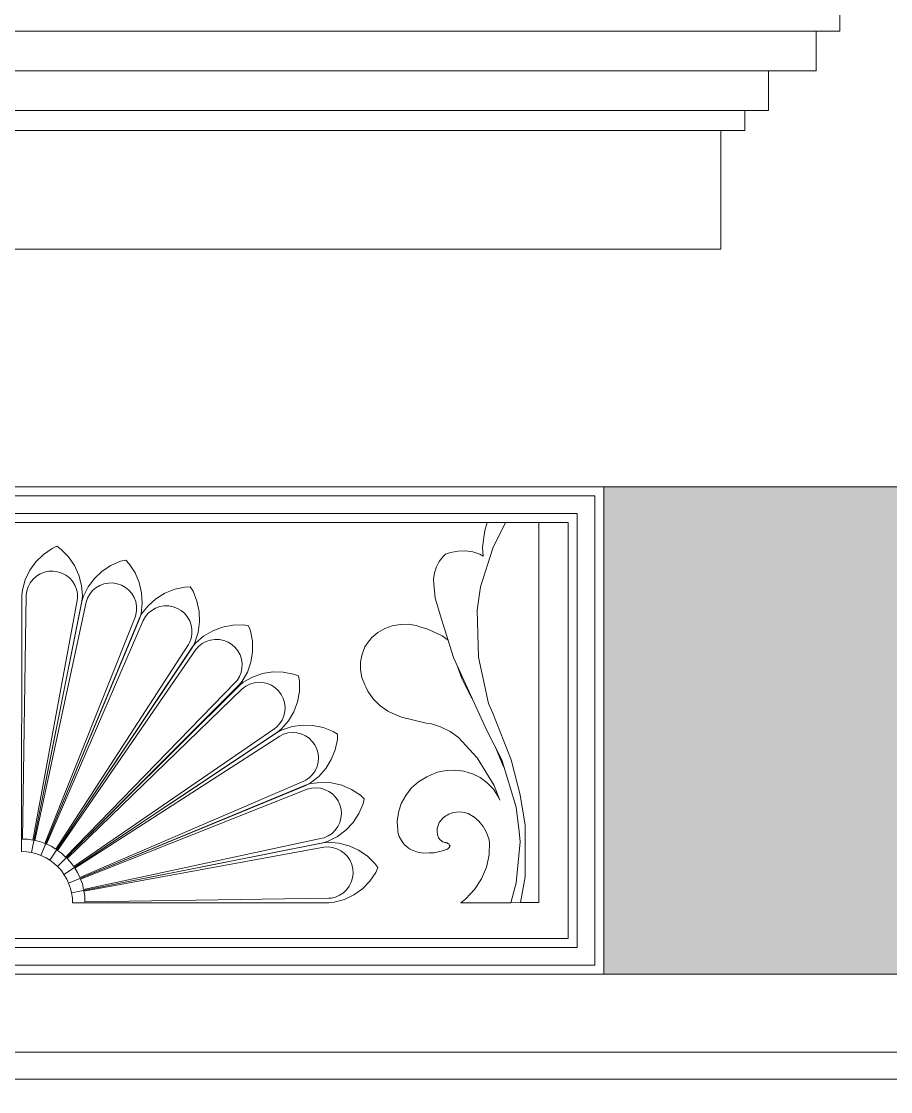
# Model space of a CAD drawing. Header units: millimetres. Extents: x 1177761 to 1329492, y 746793 to 827002.
# Drawn here: x 1240381 to 1241112, y 815469 to 816369 of the extents above; entities that cross this region are included whole.
import ezdxf

# ---------------------------------------------------------------- set-up
doc = ezdxf.new("R2010")
doc.units = ezdxf.units.MM
doc.layers.add('wall', color=5, linetype='Continuous', lineweight=30)

msp = doc.modelspace()

# ---------------------------------------------------------------- hatches: boundary and pattern name
at = {"layer": 'wall', "lineweight": 20, "ltscale": 2}
h = msp.add_hatch(dxfattribs=at)
h.set_pattern_fill('AR18', color=251, scale=20, style=0)
h.set_pattern_definition([(0, (-220131.96, 1390884.34), (100, 64), [192.5, -7.5]), (0, (-220231.96, 1390891.84), (100, 64), [192.5, -7.5]), (90, (-220131.96, 1390884.34), (-100, 64), [-71.5, 56.5]), (90, (-220139.46, 1390884.34), (-100, 64), [-71.5, 56.5])])
h.paths.add_polyline_path([(1236039.82, 817677.83), (1236002.32, 817677.83), (1236002.32, 817927.83), (1236039.82, 817927.83), (1236039.82, 817977.83), (1236002.32, 817977.83), (1236002.32, 818227.83), (1236039.82, 818227.83), (1236039.82, 818277.83), (1236002.32, 818277.83), (1236002.32, 818427.83), (1236077.32, 818427.83), (1236077.32, 818477.83), (1234662.5, 818477.83), (1234662.5, 816377.83), (1236002.32, 816377.83), (1236002.32, 816427.83), (1236039.82, 816427.83), (1236039.82, 816477.83), (1236002.32, 816477.83), (1236002.32, 816727.83), (1236039.82, 816727.83), (1236039.82, 816777.83), (1236002.32, 816777.83), (1236002.32, 817027.83), (1236039.82, 817027.83), (1236039.82, 817077.83), (1236002.32, 817077.83), (1236002.32, 817327.83), (1236039.82, 817327.83), (1236039.82, 817377.83), (1236002.32, 817377.83), (1236002.32, 817627.83), (1236039.82, 817627.83)])
h.paths.add_polyline_path([(1234662.5, 818477.83), (1234282.2, 818477.83), (1234282.2, 818427.83), (1234432.2, 818427.83), (1234432.2, 818277.83), (1234394.7, 818277.83), (1234394.7, 818227.83), (1234532.2, 818227.83), (1234532.2, 817977.83), (1234394.7, 817977.83), (1234394.7, 817927.83), (1234432.2, 817927.83), (1234432.2, 817677.83), (1234394.7, 817677.83), (1234394.7, 817627.83), (1234532.2, 817627.83), (1234532.2, 817377.83), (1234394.7, 817377.83), (1234394.7, 817327.83), (1234432.2, 817327.83), (1234432.2, 817077.83), (1234394.7, 817077.83), (1234394.7, 817027.83), (1234532.2, 817027.83), (1234532.2, 816777.83), (1234394.7, 816777.83), (1234394.7, 816727.83), (1234432.2, 816727.83), (1234432.2, 816477.83), (1234394.7, 816477.83), (1234394.7, 816427.83), (1234532.2, 816427.83), (1234532.2, 816377.83), (1234662.5, 816377.83)])
h.paths.add_polyline_path([(1236283.86, 815977.83), (1234662.5, 815977.83), (1234662.5, 815773.41, -0.10577), (1234618.52, 815567.83), (1236209.98, 815567.83, -0.248835)])
h.paths.add_polyline_path([(1234662.5, 815977.83), (1234432.2, 815977.83), (1234432.2, 815877.83), (1234394.7, 815877.83), (1234394.7, 815827.83), (1234532.2, 815827.83), (1234532.2, 815577.83), (1234282.36, 815577.83), (1234282.36, 815567.83), (1234618.52, 815567.83, 0.10577), (1234662.5, 815773.41)])
h.paths.add_polyline_path([(1236730.56, 815977.83), (1236382.08, 815977.83), (1236283.86, 815977.83, 0.248835), (1236209.98, 815567.83), (1236730.56, 815567.83)])
h.paths.add_polyline_path([(1236570.21, 816627.83), (1236670.21, 816627.83), (1236670.21, 816677.83), (1236645.21, 816677.83), (1236645.21, 816927.83), (1236670.21, 816927.83), (1236670.21, 816977.83), (1236570.21, 816977.83), (1236570.21, 817227.83), (1236670.21, 817227.83), (1236670.21, 817277.83), (1236645.21, 817277.83), (1236645.21, 817527.83), (1236670.21, 817527.83), (1236670.21, 817577.83), (1236570.21, 817577.83), (1236570.21, 817827.83), (1236670.21, 817827.83), (1236670.21, 817877.83), (1236645.21, 817877.83), (1236645.21, 818127.83), (1236670.21, 818127.83), (1236670.21, 818177.83), (1236570.21, 818177.83), (1236570.21, 818427.83), (1236720.21, 818427.83), (1236720.21, 818177.83), (1236720.21, 818127.83), (1236720.21, 817877.83), (1236720.21, 817827.83), (1236720.21, 817577.83), (1236720.21, 817527.83), (1236720.21, 817277.83), (1236720.21, 817227.83), (1236720.21, 816977.83), (1236720.21, 816927.83), (1236720.21, 816677.83), (1236720.21, 816627.83), (1236720.21, 816377.83), (1236745.36, 816377.83), (1236745.36, 816394.97), (1236745.36, 816395.54), (1236745.36, 818452.83), (1238595.36, 818452.83), (1238595.36, 816395.54), (1238595.36, 816394.97), (1238595.36, 816377.83), (1238620.51, 816377.83), (1238620.51, 816627.83), (1238620.51, 816677.83), (1238620.51, 816927.83), (1238620.51, 816977.83), (1238620.51, 817227.83), (1238620.51, 817277.83), (1238620.51, 817527.83), (1238620.51, 817577.83), (1238620.51, 817827.83), (1238620.51, 817877.83), (1238620.51, 818127.83), (1238620.51, 818177.83), (1238620.51, 818427.83), (1238770.51, 818427.83), (1238770.51, 818177.83), (1238670.51, 818177.83), (1238670.51, 818127.83), (1238695.51, 818127.83), (1238695.51, 817877.83), (1238670.51, 817877.83), (1238670.51, 817827.83), (1238770.51, 817827.83), (1238770.51, 817577.83), (1238670.51, 817577.83), (1238670.51, 817527.83), (1238695.51, 817527.83), (1238695.51, 817277.83), (1238670.51, 817277.83), (1238670.51, 817227.83), (1238770.51, 817227.83), (1238770.51, 816977.83), (1238670.51, 816977.83), (1238670.51, 816927.83), (1238695.51, 816927.83), (1238695.51, 816677.83), (1238670.51, 816677.83), (1238670.51, 816627.83), (1238770.51, 816627.83), (1238770.51, 816377.83), (1238870.18, 816377.83), (1238870.18, 816627.83), (1238970.18, 816627.83), (1238970.18, 816677.83), (1238945.18, 816677.83), (1238945.18, 816927.83), (1238970.18, 816927.83), (1238970.18, 816977.83), (1238870.18, 816977.83), (1238870.18, 817227.83), (1238970.18, 817227.83), (1238970.18, 817277.83), (1238945.18, 817277.83), (1238945.18, 817527.83), (1238970.18, 817527.83), (1238970.18, 817577.83), (1238870.18, 817577.83), (1238870.18, 817827.83), (1238970.18, 817827.83), (1238970.18, 817877.83), (1238945.18, 817877.83), (1238945.18, 818127.83), (1238970.18, 818127.83), (1238970.18, 818177.83), (1238870.18, 818177.83), (1238870.18, 818427.83), (1239020.18, 818427.83), (1239020.18, 818177.83), (1239020.18, 818127.83), (1239020.18, 817877.83), (1239020.18, 817827.83), (1239020.18, 817577.83), (1239020.18, 817527.83), (1239020.18, 817277.83), (1239020.18, 817227.83), (1239020.18, 816977.83), (1239020.18, 816927.83), (1239020.18, 816677.83), (1239020.18, 816627.83), (1239020.18, 816377.83), (1239045.18, 816377.83), (1239045.18, 816394.97), (1239045.18, 816395.54), (1239045.18, 818452.83), (1240895.18, 818452.83), (1240895.18, 816395.54), (1240895.18, 816394.97), (1240895.18, 816377.83), (1240920.48, 816377.83), (1240920.48, 816627.83), (1240920.48, 816677.83), (1240920.48, 816927.83), (1240920.48, 816977.83), (1240920.48, 817227.83), (1240920.48, 817277.83), (1240920.48, 817527.83), (1240920.48, 817577.83), (1240920.48, 817827.83), (1240920.48, 817877.83), (1240920.48, 818127.83), (1240920.48, 818177.83), (1240920.48, 818427.83), (1241070.48, 818427.83), (1241070.48, 818177.83), (1240970.48, 818177.83), (1240970.48, 818127.83), (1240995.48, 818127.83), (1240995.48, 817877.83), (1240970.48, 817877.83), (1240970.48, 817827.83), (1241070.48, 817827.83), (1241070.48, 817577.83), (1240970.48, 817577.83), (1240970.48, 817527.83), (1240995.48, 817527.83), (1240995.48, 817277.83), (1240970.48, 817277.83), (1240970.48, 817227.83), (1241070.48, 817227.83), (1241070.48, 816977.83), (1240970.48, 816977.83), (1240970.48, 816927.83), (1240995.48, 816927.83), (1240995.48, 816677.83), (1240970.48, 816677.83), (1240970.48, 816627.83), (1241070.48, 816627.83), (1241070.48, 816377.83), (1241380.22, 816377.83), (1241480.44, 816377.83), (1241480.44, 816627.83), (1241580.44, 816627.83), (1241580.44, 816677.83), (1241555.44, 816677.83), (1241555.44, 816927.83), (1241580.44, 816927.83), (1241580.44, 816977.83), (1241480.44, 816977.83), (1241480.44, 817227.83), (1241580.44, 817227.83), (1241580.44, 817277.83), (1241555.44, 817277.83), (1241555.44, 817527.83), (1241580.44, 817527.83), (1241580.44, 817577.83), (1241480.44, 817577.83), (1241480.44, 817827.83), (1241580.44, 817827.83), (1241580.44, 817877.83), (1241555.44, 817877.83), (1241555.44, 818127.83), (1241580.44, 818127.83), (1241580.44, 818177.83), (1241480.44, 818177.83), (1241480.44, 818427.83), (1241630.44, 818427.83), (1241630.44, 818177.83), (1241630.44, 818127.83), (1241630.44, 817877.83), (1241630.44, 817827.83), (1241630.44, 817577.83), (1241630.44, 817527.83), (1241630.44, 817277.83), (1241630.44, 817227.83), (1241630.44, 816977.83), (1241630.44, 816927.83), (1241630.44, 816677.83), (1241630.44, 816627.83), (1241630.44, 816378.02), (1241660.44, 816378.02), (1241660.44, 818452.83), (1242730.49, 818452.83), (1242730.49, 816378.02), (1242760.94, 816378.02), (1242760.94, 816627.83), (1242760.94, 816677.83), (1242760.94, 816927.83), (1242760.94, 816977.83), (1242760.94, 817227.83), (1242760.94, 817277.83), (1242760.94, 817527.83), (1242760.94, 817577.83), (1242760.94, 817827.83), (1242760.94, 817877.83), (1242760.94, 818127.83), (1242760.94, 818177.83), (1242760.94, 818427.83), (1242910.94, 818427.83), (1242910.94, 818177.83), (1242810.94, 818177.83), (1242810.94, 818127.83), (1242835.94, 818127.83), (1242835.94, 817877.83), (1242810.94, 817877.83), (1242810.94, 817827.83), (1242910.94, 817827.83), (1242910.94, 817577.83), (1242810.94, 817577.83), (1242810.94, 817527.83), (1242835.94, 817527.83), (1242835.94, 817277.83), (1242810.94, 817277.83), (1242810.94, 817227.83), (1242910.94, 817227.83), (1242910.94, 816977.83), (1242810.94, 816977.83), (1242810.94, 816927.83), (1242835.94, 816927.83), (1242835.94, 816677.83), (1242810.94, 816677.83), (1242810.94, 816627.83), (1242910.94, 816627.83), (1242910.94, 816377.83), (1243279.61, 816377.83), (1243279.61, 816627.83), (1243297.28, 816627.83), (1243297.28, 816677.83), (1243279.61, 816677.83), (1243279.61, 816927.83), (1243297.28, 816927.83), (1243297.28, 816977.83), (1243279.61, 816977.83), (1243279.61, 817227.83), (1243297.28, 817227.83), (1243297.28, 817277.83), (1243279.61, 817277.83), (1243279.61, 817527.83), (1243297.28, 817527.83), (1243297.28, 817577.83), (1243279.61, 817577.83), (1243279.61, 817827.83), (1243297.28, 817827.83), (1243297.28, 817877.83), (1243279.61, 817877.83), (1243279.61, 818127.83), (1243297.28, 818127.83), (1243297.28, 818177.83), (1243279.61, 818177.83), (1243279.61, 818427.83), (1243300.12, 818427.83), (1243300.12, 818477.83), (1243258.97, 818477.83), (1242910.94, 818477.83), (1241480.44, 818477.83), (1241070.48, 818477.83), (1238870.18, 818477.83), (1238770.51, 818477.83), (1236570.21, 818477.83), (1236077.32, 818477.83), (1236077.32, 818427.83), (1236227.32, 818427.83), (1236227.32, 818277.83), (1236189.82, 818277.83), (1236189.82, 818227.83), (1236327.32, 818227.83), (1236327.32, 817977.83), (1236189.82, 817977.83), (1236189.82, 817927.83), (1236227.32, 817927.83), (1236227.32, 817677.83), (1236189.82, 817677.83), (1236189.82, 817627.83), (1236327.32, 817627.83), (1236327.32, 817377.83), (1236189.82, 817377.83), (1236189.82, 817327.83), (1236227.32, 817327.83), (1236227.32, 817077.83), (1236189.82, 817077.83), (1236189.82, 817027.83), (1236327.32, 817027.83), (1236327.32, 816777.83), (1236189.82, 816777.83), (1236189.82, 816727.83), (1236227.32, 816727.83), (1236227.32, 816477.83), (1236189.82, 816477.83), (1236189.82, 816427.83), (1236327.01, 816427.83), (1236327.01, 816377.83), (1236570.21, 816377.83)])
h.paths.add_polyline_path([(1238851.65, 815977.83), (1238580.56, 815977.83), (1238580.56, 815567.83), (1238925.54, 815567.83, 0.248835)])
h.paths.add_polyline_path([(1239020.71, 815977.83), (1238851.65, 815977.83, -0.248835), (1238925.54, 815567.83), (1239020.71, 815567.83)])
h.paths.add_polyline_path([(1243350.39, 815977.83), (1243279.68, 815977.83), (1241358.41, 815977.83), (1240870.71, 815977.83), (1240870.71, 815567.83), (1243279.8, 815567.83), (1243350.39, 815567.83)])
at = {"layer": 'wall', "lineweight": 20, "ltscale": 50}
h = msp.add_hatch(dxfattribs=at)
h.set_pattern_fill('ANSI31', color=250, scale=50, angle=45, style=0)
edge = h.paths.add_edge_path()
edge.add_line((1234184.97, 816177.83), (1234184.97, 816271.72))
edge.add_line((1234184.97, 816271.72), (1229618.29, 815202.83))
edge.add_line((1229618.29, 815202.83), (1244018.2, 815202.83))
edge.add_line((1244018.2, 815202.83), (1243358.79, 815437.58))
edge.add_line((1243358.79, 815437.58), (1234282.39, 815437.58))
edge.add_line((1234282.39, 815437.58), (1234282.38, 815479.56))
edge.add_line((1234282.38, 815479.56), (1234270.55, 815479.56))
edge.add_line((1234270.55, 815479.56), (1234270.55, 815502.23))
edge.add_arc((1234272.81, 815532.78), 30.63, 207.69618, 265.77983, ccw=False)
edge.add_line((1234245.68, 815518.54), (1234237.68, 815533.77))
edge.add_arc((1234206.46, 815514.37), 36.75, 31.85831, 79.64485)
edge.add_line((1234213.07, 815550.52), (1234213.07, 815567.83))
edge.add_line((1234213.07, 815567.83), (1234282.36, 815567.83))
edge.add_line((1234282.36, 815567.83), (1234282.36, 815577.83))
edge.add_line((1234282.36, 815577.83), (1234207.2, 815577.83))
edge.add_line((1234207.2, 815577.83), (1234207.2, 815827.83))
edge.add_line((1234207.2, 815827.83), (1234244.7, 815827.83))
edge.add_line((1234244.7, 815827.83), (1234244.7, 815877.83))
edge.add_line((1234244.7, 815877.83), (1234207.2, 815877.83))
edge.add_line((1234207.2, 815877.83), (1234207.2, 816127.83))
edge.add_line((1234207.2, 816127.83), (1234244.7, 816127.83))
edge.add_line((1234244.7, 816127.83), (1234244.7, 816177.83))
edge.add_line((1234244.7, 816177.83), (1234184.97, 816177.83))

# ---------------------------------------------------------------- linework, layer by layer
at = {"layer": 'wall', "color": 250, "linetype": 'ByBlock', "lineweight": 20}
for p, q in [((1240870.71, 815567.83), (1240870.71, 815977.83)), ((1240863.21, 815970.33), (1239028.21, 815970.33)), ((1240863.21, 815575.33), (1240863.21, 815970.33)), ((1239043.21, 815955.33), (1240848.21, 815955.33)), ((1240848.21, 815955.33), (1240848.21, 815590.33)), ((1239973.69, 815947.83), (1240788.01, 815947.83)), ((1240772.64, 815947.83), (1240770.53, 815941.11)), ((1240788.01, 815947.83), (1240777.23, 815926.21)), ((1240816.07, 815947.83), (1240788.01, 815947.83)), ((1240816.07, 815947.83), (1240840.71, 815947.83)), ((1240816.07, 815627.95), (1240816.07, 815947.83)), ((1240840.71, 815947.83), (1240840.71, 815597.83)), ((1240770.53, 815941.11), (1240768.79, 815927.17)), ((1240410.43, 815927.81), (1240406.4, 815925.98)), ((1240414.04, 815925.23), (1240410.43, 815927.81)), ((1240768.79, 815927.17), (1240769.23, 815919.62)), ((1240399.09, 815920.99), (1240392.75, 815914.8)), ((1240406.4, 815925.98), (1240399.09, 815920.99)), ((1240420.26, 815918.9), (1240414.04, 815925.23)), ((1240425.28, 815911.58), (1240420.26, 815918.9)), ((1240735.58, 815919.27), (1240732.29, 815915.1)), ((1240737.57, 815921.06), (1240735.58, 815919.27)), ((1240741.61, 815922.6), (1240737.57, 815921.06)), ((1240747.83, 815923.8), (1240741.61, 815922.6)), ((1240754.17, 815923.95), (1240747.83, 815923.8)), ((1240760.44, 815923.03), (1240754.17, 815923.95)), ((1240766.45, 815921.09), (1240760.44, 815923.03)), ((1240769.23, 815919.62), (1240766.45, 815921.09)), ((1240777.23, 815926.21), (1240767.04, 815893.72)), ((1240392.75, 815914.8), (1240387.59, 815907.61)), ((1240428.95, 815903.5), (1240425.28, 815911.58)), ((1240455.91, 815911.74), (1240448.49, 815906.9)), ((1240464.06, 815915.21), (1240455.91, 815911.74)), ((1240468.37, 815916.22), (1240464.06, 815915.21)), ((1240471.41, 815912.99), (1240468.37, 815916.22)), ((1240476.27, 815905.56), (1240471.41, 815912.99)), ((1240729.81, 815910.43), (1240728.21, 815905.43)), ((1240732.29, 815915.1), (1240729.81, 815910.43)), ((1240383.76, 815899.63), (1240381.37, 815891.1)), ((1240387.59, 815907.61), (1240383.76, 815899.63)), ((1240390.37, 815900.13), (1240388.05, 815897.16)), ((1240393.18, 815902.65), (1240390.37, 815900.13)), ((1240396.39, 815904.64), (1240393.18, 815902.65)), ((1240399.89, 815906.05), (1240396.39, 815904.64)), ((1240403.58, 815906.83), (1240399.89, 815906.05)), ((1240407.35, 815906.96), (1240403.58, 815906.83)), ((1240411.09, 815906.43), (1240407.35, 815906.96)), ((1240414.68, 815905.26), (1240411.09, 815906.43)), ((1240418.01, 815903.48), (1240414.68, 815905.26)), ((1240420.98, 815901.16), (1240418.01, 815903.48)), ((1240423.5, 815898.35), (1240420.98, 815901.16)), ((1240431.17, 815894.9), (1240428.95, 815903.5)), ((1240442.03, 815900.85), (1240436.71, 815893.77)), ((1240448.49, 815906.9), (1240442.03, 815900.85)), ((1240479.77, 815897.4), (1240476.27, 815905.56)), ((1240728.21, 815905.43), (1240727.53, 815900.23)), ((1240727.53, 815900.23), (1240727.78, 815896.15)), ((1240381.37, 815891.1), (1240380.92, 815886.55)), ((1240386.27, 815893.83), (1240385.1, 815890.24)), ((1240388.05, 815897.16), (1240386.27, 815893.83)), ((1240425.5, 815895.15), (1240423.5, 815898.35)), ((1240426.91, 815891.65), (1240425.5, 815895.15)), ((1240427.69, 815887.96), (1240426.91, 815891.65)), ((1240431.86, 815886.06), (1240431.17, 815894.9)), ((1240436.71, 815893.77), (1240432.7, 815885.88)), ((1240443.3, 815892.98), (1240440.44, 815890.52)), ((1240446.54, 815894.9), (1240443.3, 815892.98)), ((1240450.08, 815896.23), (1240446.54, 815894.9)), ((1240453.79, 815896.93), (1240450.08, 815896.23)), ((1240457.56, 815896.98), (1240453.79, 815896.93)), ((1240461.29, 815896.37), (1240457.56, 815896.98)), ((1240464.85, 815895.12), (1240461.29, 815896.37)), ((1240468.14, 815893.27), (1240464.85, 815895.12)), ((1240471.06, 815890.88), (1240468.14, 815893.27)), ((1240473.52, 815888.02), (1240471.06, 815890.88)), ((1240481.79, 815888.76), (1240479.77, 815897.4)), ((1240509.58, 815891.72), (1240501.36, 815888.42)), ((1240518.25, 815893.55), (1240509.58, 815891.72)), ((1240522.67, 815893.7), (1240518.25, 815893.55)), ((1240525.02, 815889.94), (1240522.67, 815893.7)), ((1240727.78, 815896.15), (1240728.92, 815884.16)), ((1240767.04, 815893.72), (1240764.08, 815874.09)), ((1240380.92, 815886.55), (1240380.57, 815670.93)), ((1240384.66, 815886.6), (1240381.36, 815681.44)), ((1240385.1, 815890.24), (1240384.66, 815886.6)), ((1240388.96, 815670.09), (1240431.43, 815881.64)), ((1240390.24, 815680.55), (1240427.55, 815882.32)), ((1240427.55, 815882.32), (1240427.82, 815884.18)), ((1240427.82, 815884.18), (1240427.69, 815887.96)), ((1240432.7, 815885.88), (1240431.37, 815881.5)), ((1240431.43, 815881.64), (1240431.86, 815886.06)), ((1240436.19, 815884.31), (1240435.05, 815880.82)), ((1240438.04, 815887.6), (1240436.19, 815884.31)), ((1240440.44, 815890.52), (1240438.04, 815887.6)), ((1240475.45, 815884.77), (1240473.52, 815888.02)), ((1240476.78, 815881.25), (1240475.45, 815884.77)), ((1240482.29, 815879.9), (1240481.79, 815888.76)), ((1240493.85, 815883.74), (1240487.26, 815877.82)), ((1240501.36, 815888.42), (1240493.85, 815883.74)), ((1240528.35, 815881.71), (1240525.02, 815889.94)), ((1240530.2, 815873.03), (1240528.35, 815881.71)), ((1240728.92, 815884.16), (1240734.03, 815866.63)), ((1240431.37, 815881.5), (1240388.97, 815670.09)), ((1240435.05, 815880.82), (1240391.79, 815680.25)), ((1240477.48, 815877.54), (1240476.78, 815881.25)), ((1240476.91, 815870.04), (1240477.52, 815873.77)), ((1240477.52, 815873.77), (1240477.48, 815877.54)), ((1240481.24, 815871.09), (1240482.29, 815879.9)), ((1240487.26, 815877.82), (1240481.79, 815870.85)), ((1240490.28, 815873.9), (1240487.36, 815871.5)), ((1240493.56, 815875.76), (1240490.28, 815873.9)), ((1240497.12, 815877.02), (1240493.56, 815875.76)), ((1240500.84, 815877.64), (1240497.12, 815877.02)), ((1240504.62, 815877.61), (1240500.84, 815877.64)), ((1240508.33, 815876.92), (1240504.62, 815877.61)), ((1240511.87, 815875.6), (1240508.33, 815876.92)), ((1240515.12, 815873.68), (1240511.87, 815875.6)), ((1240517.99, 815871.23), (1240515.12, 815873.68)), ((1240530.51, 815864.17), (1240530.2, 815873.03)), ((1240764.08, 815874.09), (1240765.32, 815834.42)), ((1240479.64, 815866.82), (1240396.99, 815667.64)), ((1240397.03, 815667.63), (1240479.95, 815866.84)), ((1240400.32, 815677.65), (1240476.29, 815868.26)), ((1240483.11, 815865.44), (1240401.73, 815677.06)), ((1240476.29, 815868.26), (1240476.91, 815870.04)), ((1240481.79, 815870.85), (1240479.64, 815866.82)), ((1240479.95, 815866.84), (1240481.24, 815871.09)), ((1240484.91, 815868.64), (1240483.11, 815865.44)), ((1240487.36, 815871.5), (1240484.91, 815868.64)), ((1240520.39, 815868.32), (1240517.99, 815871.23)), ((1240522.25, 815865.04), (1240520.39, 815868.32)), ((1240523.51, 815861.48), (1240522.25, 815865.04)), ((1240529.28, 815855.38), (1240530.51, 815864.17)), ((1240734.03, 815866.63), (1240744.27, 815834.26)), ((1240524.13, 815857.76), (1240523.51, 815861.48)), ((1240524.1, 815853.99), (1240524.13, 815857.76)), ((1240526.53, 815846.94), (1240529.28, 815855.38)), ((1240541.59, 815856.73), (1240533.97, 815852.22)), ((1240549.87, 815859.86), (1240541.59, 815856.73)), ((1240558.58, 815861.5), (1240549.87, 815859.86)), ((1240567.43, 815861.6), (1240558.58, 815861.5)), ((1240571.8, 815860.89), (1240567.43, 815861.6)), ((1240573.37, 815856.75), (1240571.8, 815860.89)), ((1240575.03, 815848.03), (1240573.37, 815856.75)), ((1240680.66, 815855.25), (1240675.56, 815851.02)), ((1240686.44, 815858.57), (1240680.66, 815855.25)), ((1240692.73, 815860.86), (1240686.44, 815858.57)), ((1240699.35, 815862.07), (1240692.73, 815860.86)), ((1240706.08, 815862.16), (1240699.35, 815862.07)), ((1240712.72, 815861.12), (1240706.08, 815862.16)), ((1240715.9, 815860.06), (1240712.72, 815861.12)), ((1240722.67, 815858.14), (1240715.9, 815860.06)), ((1240734.66, 815852.41), (1240722.67, 815858.14)), ((1240521.13, 815845.12), (1240522.09, 815846.75)), ((1240522.09, 815846.75), (1240523.41, 815850.28)), ((1240523.41, 815850.28), (1240524.1, 815853.99)), ((1240527.25, 815846.45), (1240524.35, 815842.91)), ((1240524.45, 815843.02), (1240526.53, 815846.94)), ((1240533.97, 815852.22), (1240527.25, 815846.45)), ((1240532.84, 815846), (1240529.88, 815843.67)), ((1240536.17, 815847.79), (1240532.84, 815846)), ((1240539.75, 815848.97), (1240536.17, 815847.79)), ((1240543.49, 815849.51), (1240539.75, 815848.97)), ((1240547.26, 815849.39), (1240543.49, 815849.51)), ((1240550.96, 815848.63), (1240547.26, 815849.39)), ((1240554.46, 815847.23), (1240550.96, 815848.63)), ((1240557.67, 815845.24), (1240554.46, 815847.23)), ((1240575.15, 815839.15), (1240575.03, 815848.03)), ((1240671.45, 815845.97), (1240669.72, 815843.13)), ((1240675.56, 815851.02), (1240671.45, 815845.97)), ((1240739.65, 815848.86), (1240734.66, 815852.41)), ((1240404.43, 815663.67), (1240524.45, 815843.02)), ((1240524.35, 815842.91), (1240404.43, 815663.66)), ((1240409.6, 815672.86), (1240521.13, 815845.12)), ((1240527.49, 815840.88), (1240410.92, 815671.98)), ((1240529.88, 815843.67), (1240527.49, 815840.88)), ((1240560.49, 815842.73), (1240557.67, 815845.24)), ((1240562.83, 815839.77), (1240560.49, 815842.73)), ((1240564.61, 815836.44), (1240562.83, 815839.77)), ((1240573.73, 815830.39), (1240575.15, 815839.15)), ((1240667.34, 815836.96), (1240666.1, 815830.49)), ((1240669.72, 815843.13), (1240667.34, 815836.96)), ((1240565.8, 815832.86), (1240564.61, 815836.44)), ((1240566.34, 815829.13), (1240565.8, 815832.86)), ((1240566.22, 815825.36), (1240566.34, 815829.13)), ((1240570.8, 815822.02), (1240573.73, 815830.39)), ((1240666.1, 815830.49), (1240666.05, 815823.92)), ((1240744.27, 815834.26), (1240772.12, 815773.36)), ((1240765.32, 815834.42), (1240773.7, 815795.57)), ((1240564.05, 815818.16), (1240565.45, 815821.66)), ((1240565.45, 815821.66), (1240566.22, 815825.36)), ((1240566.47, 815814.27), (1240570.8, 815822.02)), ((1240583.41, 815820.66), (1240575.06, 815817.73)), ((1240592.15, 815822.1), (1240583.41, 815820.66)), ((1240601.01, 815822), (1240592.15, 815822.1)), ((1240609.71, 815820.36), (1240601.01, 815822)), ((1240613.86, 815818.8), (1240609.71, 815820.36)), ((1240614.58, 815814.43), (1240613.86, 815818.8)), ((1240666.05, 815823.92), (1240667.19, 815817.43)), ((1240751.28, 815816.52), (1240747.68, 815826.8)), ((1240410.95, 815658.32), (1240563.66, 815810.83)), ((1240563.8, 815810.49), (1240410.99, 815658.27)), ((1240417.82, 815666.32), (1240560.81, 815813.54)), ((1240560.81, 815813.54), (1240562.07, 815814.95)), ((1240562.07, 815814.95), (1240564.05, 815818.16)), ((1240563.66, 815810.83), (1240566.47, 815814.27)), ((1240567.34, 815813.39), (1240563.8, 815810.49)), ((1240569.36, 815810.15), (1240566.48, 815807.88)), ((1240575.06, 815817.73), (1240567.34, 815813.39)), ((1240572.73, 815811.85), (1240569.36, 815810.15)), ((1240576.34, 815812.95), (1240572.73, 815811.85)), ((1240580.09, 815813.41), (1240576.34, 815812.95)), ((1240583.86, 815813.2), (1240580.09, 815813.41)), ((1240587.54, 815812.35), (1240583.86, 815813.2)), ((1240591.01, 815810.87), (1240587.54, 815812.35)), ((1240594.17, 815808.81), (1240591.01, 815810.87)), ((1240614.5, 815805.56), (1240614.58, 815814.43)), ((1240667.19, 815817.43), (1240669.49, 815811.23)), ((1240669.49, 815811.23), (1240670.47, 815809.61)), ((1240670.47, 815809.61), (1240672.11, 815806.02)), ((1240758.21, 815802.69), (1240751.28, 815816.52)), ((1240566.48, 815807.88), (1240418.98, 815665.15)), ((1240596.93, 815806.24), (1240594.17, 815808.81)), ((1240599.2, 815803.22), (1240596.93, 815806.24)), ((1240600.91, 815799.86), (1240599.2, 815803.22)), ((1240612.87, 815796.84), (1240614.5, 815805.56)), ((1240672.11, 815806.02), (1240676.64, 815799.51)), ((1240761.38, 815796.85), (1240758.21, 815802.69)), ((1240602.01, 815796.25), (1240600.91, 815799.86)), ((1240602.46, 815792.5), (1240602.01, 815796.25)), ((1240602.26, 815788.74), (1240602.46, 815792.5)), ((1240609.75, 815788.53), (1240612.87, 815796.84)), ((1240676.64, 815799.51), (1240682.27, 815793.84)), ((1240682.27, 815793.84), (1240688.84, 815789.21)), ((1240773.7, 815795.57), (1240777.41, 815787.33)), ((1240599.92, 815781.59), (1240601.4, 815785.06)), ((1240601.4, 815785.06), (1240602.26, 815788.74)), ((1240605.24, 815780.89), (1240609.75, 815788.53)), ((1240688.84, 815789.21), (1240690.8, 815788.32)), ((1240690.8, 815788.32), (1240700.53, 815783.94)), ((1240700.53, 815783.94), (1240721.22, 815779.03)), ((1240777.41, 815787.33), (1240792.78, 815748.07)), ((1240424.64, 815658.25), (1240593.78, 815774.54)), ((1240593.78, 815774.54), (1240595.29, 815775.67)), ((1240595.29, 815775.67), (1240597.86, 815778.43)), ((1240596.04, 815771.32), (1240599.47, 815774.14)), ((1240597.86, 815778.43), (1240599.92, 815781.59)), ((1240599.47, 815774.14), (1240605.24, 815780.89)), ((1240608.36, 815776.17), (1240599.94, 815773.42)), ((1240617.13, 815777.42), (1240608.36, 815776.17)), ((1240625.98, 815777.12), (1240617.13, 815777.42)), ((1240634.65, 815775.3), (1240625.98, 815777.12)), ((1240642.87, 815772), (1240634.65, 815775.3)), ((1240721.22, 815779.03), (1240724.84, 815778.59)), ((1240724.84, 815778.59), (1240733.43, 815776.02)), ((1240733.43, 815776.02), (1240741.42, 815772.04)), ((1240416.33, 815651.75), (1240596.04, 815771.32)), ((1240595.9, 815771.26), (1240416.33, 815651.74)), ((1240598.02, 815768.18), (1240425.51, 815656.93)), ((1240599.94, 815773.42), (1240595.9, 815771.26)), ((1240601.3, 815769.84), (1240598.02, 815768.18)), ((1240604.93, 815770.86), (1240601.3, 815769.84)), ((1240608.69, 815771.23), (1240604.93, 815770.86)), ((1240612.45, 815770.95), (1240608.69, 815771.23)), ((1240616.11, 815770.01), (1240612.45, 815770.95)), ((1240619.55, 815768.46), (1240616.11, 815770.01)), ((1240622.67, 815766.33), (1240619.55, 815768.46)), ((1240625.37, 815763.7), (1240622.67, 815766.33)), ((1240646.62, 815769.66), (1240642.87, 815772)), ((1240644.67, 815756.55), (1240646.49, 815765.23)), ((1240646.49, 815765.23), (1240646.62, 815769.66)), ((1240741.42, 815772.04), (1240748.57, 815766.8)), ((1240748.57, 815766.8), (1240751.62, 815763.62)), ((1240772.12, 815773.36), (1240784.99, 815748.14)), ((1240627.57, 815760.63), (1240625.37, 815763.7)), ((1240629.21, 815757.23), (1240627.57, 815760.63)), ((1240630.23, 815753.6), (1240629.21, 815757.23)), ((1240641.37, 815748.31), (1240644.67, 815756.55)), ((1240751.62, 815763.62), (1240764.15, 815749.69)), ((1240785.21, 815745.1), (1240779.24, 815759.42)), ((1240630.6, 815749.85), (1240630.23, 815753.6)), ((1240630.31, 815746.09), (1240630.6, 815749.85)), ((1240636.69, 815740.76), (1240641.37, 815748.31)), ((1240764.15, 815749.69), (1240778.34, 815726.63)), ((1240784.99, 815748.14), (1240797.01, 815708.35)), ((1240792.78, 815748.07), (1240800.27, 815718.72)), ((1240625.7, 815735.88), (1240627.83, 815738.99)), ((1240627.83, 815738.99), (1240629.38, 815742.43)), ((1240629.38, 815742.43), (1240630.31, 815746.09)), ((1240630.77, 815734.15), (1240636.69, 815740.76)), ((1240730.79, 815737.66), (1240725.44, 815735.46)), ((1240738.1, 815739.23), (1240730.79, 815737.66)), ((1240745.57, 815739.55), (1240738.1, 815739.23)), ((1240752.99, 815738.62), (1240745.57, 815739.55)), ((1240760.13, 815736.47), (1240752.99, 815738.62)), ((1240787.02, 815741.42), (1240785.21, 815745.1)), ((1240429.71, 815649.06), (1240618.29, 815730.16)), ((1240618.29, 815730.16), (1240619.99, 815730.98)), ((1240619.88, 815726.56), (1240623.8, 815728.66)), ((1240619.99, 815730.98), (1240623.06, 815733.18)), ((1240623.06, 815733.18), (1240625.7, 815735.88)), ((1240623.8, 815728.66), (1240630.77, 815734.15)), ((1240632.81, 815729.17), (1240624.02, 815728.1)), ((1240641.66, 815728.69), (1240632.81, 815729.17)), ((1240650.28, 815726.69), (1240641.66, 815728.69)), ((1240714.88, 815729.75), (1240708.92, 815724.46)), ((1240721.7, 815733.96), (1240714.88, 815729.75)), ((1240725.44, 815735.46), (1240721.7, 815733.96)), ((1240766.77, 815733.15), (1240760.13, 815736.47)), ((1240772.72, 815728.78), (1240766.77, 815733.15)), ((1240777.78, 815723.48), (1240772.72, 815728.78)), ((1240619.64, 815726.77), (1240420.28, 815644.34)), ((1240420.29, 815644.31), (1240619.88, 815726.56)), ((1240621.12, 815723.34), (1240430.29, 815647.65)), ((1240624.02, 815728.1), (1240619.64, 815726.77)), ((1240624.66, 815724.33), (1240621.12, 815723.34)), ((1240628.42, 815724.62), (1240624.66, 815724.33)), ((1240632.18, 815724.26), (1240628.42, 815724.62)), ((1240635.81, 815723.25), (1240632.18, 815724.26)), ((1240639.22, 815721.63), (1240635.81, 815723.25)), ((1240642.29, 815719.44), (1240639.22, 815721.63)), ((1240658.43, 815723.22), (1240650.28, 815726.69)), ((1240665.85, 815718.39), (1240658.43, 815723.22)), ((1240708.92, 815724.46), (1240704.01, 815718.26)), ((1240781.81, 815717.41), (1240777.78, 815723.48)), ((1240778.34, 815726.63), (1240783.25, 815714.08)), ((1240644.94, 815716.75), (1240642.29, 815719.44)), ((1240647.08, 815713.64), (1240644.94, 815716.75)), ((1240648.64, 815710.2), (1240647.08, 815713.64)), ((1240664.62, 815702.88), (1240668.09, 815711.05)), ((1240669.09, 815715.36), (1240665.85, 815718.39)), ((1240668.09, 815711.05), (1240669.09, 815715.36)), ((1240700.3, 815711.33), (1240697.89, 815703.89)), ((1240704.01, 815718.26), (1240700.3, 815711.33)), ((1240783.25, 815714.08), (1240781.81, 815717.41)), ((1240800.27, 815718.72), (1240804.55, 815693.2)), ((1240649.59, 815706.55), (1240648.64, 815710.2)), ((1240649.52, 815699.03), (1240649.88, 815702.79)), ((1240649.88, 815702.79), (1240649.59, 815706.55)), ((1240659.79, 815695.43), (1240664.62, 815702.88)), ((1240697.89, 815703.89), (1240696.85, 815696.15)), ((1240737.77, 815700.95), (1240738.98, 815701.54)), ((1240738.98, 815701.54), (1240740.24, 815702.31)), ((1240740.24, 815702.31), (1240743.35, 815703.53)), ((1240743.35, 815703.53), (1240746.64, 815704.21)), ((1240746.64, 815704.21), (1240750.01, 815704.34)), ((1240750.01, 815704.34), (1240753.34, 815703.89)), ((1240753.34, 815703.89), (1240756.54, 815702.9)), ((1240756.54, 815702.9), (1240759.52, 815701.39)), ((1240797.01, 815708.29), (1240796.92, 815708.62)), ((1240797.01, 815708.35), (1240799.43, 815687.76)), ((1240646.88, 815691.99), (1240648.51, 815695.4)), ((1240648.51, 815695.4), (1240649.52, 815699.03)), ((1240653.73, 815688.94), (1240659.79, 815695.43)), ((1240696.85, 815696.15), (1240697.29, 815689.32)), ((1240730.61, 815690.35), (1240731.22, 815692.89)), ((1240731.22, 815692.89), (1240732.28, 815695.29)), ((1240732.28, 815695.29), (1240733.76, 815697.48)), ((1240733.76, 815697.48), (1240735.6, 815699.38)), ((1240735.6, 815699.38), (1240737.77, 815700.95)), ((1240759.52, 815701.39), (1240760.85, 815700.4)), ((1240760.85, 815700.4), (1240761.02, 815700.43)), ((1240761.02, 815700.43), (1240765.51, 815696.61)), ((1240765.51, 815696.61), (1240769.24, 815692.1)), ((1240804.55, 815693.2), (1240804.43, 815649.6)), ((1240635.45, 815682.58), (1240638.89, 815684.14)), ((1240638.73, 815679.57), (1240646.64, 815683.6)), ((1240638.89, 815684.14), (1240642, 815686.28)), ((1240642, 815686.28), (1240644.69, 815688.92)), ((1240644.69, 815688.92), (1240646.88, 815691.99)), ((1240646.64, 815683.6), (1240653.73, 815688.94)), ((1240697.29, 815689.32), (1240697.51, 815687.38)), ((1240697.51, 815687.38), (1240698.64, 815683.64)), ((1240698.64, 815683.64), (1240700.43, 815680.14)), ((1240730.47, 815687.75), (1240730.61, 815690.35)), ((1240730.79, 815685.16), (1240730.47, 815687.75)), ((1240731.59, 815682.66), (1240730.79, 815685.16)), ((1240769.24, 815692.1), (1240772.1, 815687.03)), ((1240772.1, 815687.03), (1240774.01, 815681.57)), ((1240799.43, 815687.76), (1240800.39, 815679.12)), ((1240381.36, 815681.44), (1240385.63, 815681.41)), ((1240385.63, 815681.41), (1240390.24, 815680.55)), ((1240391.79, 815680.25), (1240395.97, 815679.38)), ((1240395.97, 815679.38), (1240400.32, 815677.65)), ((1240401.73, 815677.06), (1240405.67, 815675.4)), ((1240405.67, 815675.4), (1240409.6, 815672.86)), ((1240634.34, 815678.27), (1240422.72, 815636.27)), ((1240422.72, 815636.28), (1240634.49, 815678.27)), ((1240432.88, 815639.12), (1240633.63, 815682.11)), ((1240635.12, 815674.61), (1240433.19, 815637.57)), ((1240633.63, 815682.11), (1240635.45, 815682.58)), ((1240638.89, 815678.72), (1240634.34, 815678.27)), ((1240634.49, 815678.27), (1240638.73, 815679.57)), ((1240638.78, 815674.89), (1240635.12, 815674.61)), ((1240642.53, 815674.45), (1240638.78, 815674.89)), ((1240647.73, 815678.05), (1240638.89, 815678.72)), ((1240656.31, 815675.86), (1240647.73, 815678.05)), ((1240664.38, 815672.21), (1240656.31, 815675.86)), ((1240700.43, 815680.14), (1240702.83, 815677)), ((1240702.83, 815677), (1240705.75, 815674.31)), ((1240731.73, 815682.47), (1240731.59, 815682.66)), ((1240732.08, 815681.86), (1240731.73, 815682.47)), ((1240732.99, 815680.78), (1240732.08, 815681.86)), ((1240734.08, 815679.87), (1240732.99, 815680.78)), ((1240735.32, 815679.15), (1240734.08, 815679.87)), ((1240736.67, 815678.65), (1240735.32, 815679.15)), ((1240737.71, 815678.46), (1240736.67, 815678.65)), ((1240738.04, 815678.42), (1240737.71, 815678.46)), ((1240738.82, 815678.18), (1240738.04, 815678.42)), ((1240739.54, 815677.81), (1240738.82, 815678.18)), ((1240740.19, 815677.32), (1240739.54, 815677.81)), ((1240740.74, 815676.73), (1240740.19, 815677.32)), ((1240740.64, 815674.37), (1240741.11, 815675.14)), ((1240741.17, 815676.06), (1240740.74, 815676.73)), ((1240741.11, 815675.14), (1240741.32, 815675.7)), ((1240741.32, 815675.7), (1240741.17, 815676.06)), ((1240774.01, 815681.57), (1240774.45, 815678.72)), ((1240774.45, 815678.72), (1240774.3, 815668.27)), ((1240800.39, 815679.12), (1240797.13, 815644.57)), ((1240380.57, 815670.93), (1240385.27, 815670.83)), ((1240385.27, 815670.83), (1240388.96, 815670.09)), ((1240388.97, 815670.09), (1240393.55, 815669.07)), ((1240393.55, 815669.07), (1240397.03, 815667.63)), ((1240396.99, 815667.64), (1240401.3, 815665.76)), ((1240401.3, 815665.76), (1240404.43, 815663.67)), ((1240410.92, 815671.98), (1240414.45, 815669.58)), ((1240414.45, 815669.58), (1240417.82, 815666.32)), ((1240646.15, 815673.36), (1240642.53, 815674.45)), ((1240649.52, 815671.67), (1240646.15, 815673.36)), ((1240652.54, 815669.41), (1240649.52, 815671.67)), ((1240655.13, 815666.66), (1240652.54, 815669.41)), ((1240657.2, 815663.5), (1240655.13, 815666.66)), ((1240671.69, 815667.22), (1240664.38, 815672.21)), ((1240678.03, 815661.04), (1240671.69, 815667.22)), ((1240705.75, 815674.31), (1240707.21, 815673.37)), ((1240707.21, 815673.37), (1240709.4, 815672.17)), ((1240709.4, 815672.17), (1240714.14, 815670.52)), ((1240714.14, 815670.52), (1240719.11, 815669.7)), ((1240719.11, 815669.7), (1240723.68, 815669.78)), ((1240723.68, 815669.78), (1240727.91, 815669.98)), ((1240727.91, 815669.98), (1240736.17, 815671.78)), ((1240736.17, 815671.78), (1240737.15, 815672.28)), ((1240737.15, 815672.28), (1240737.62, 815672.35)), ((1240737.62, 815672.35), (1240738.5, 815672.66)), ((1240738.5, 815672.66), (1240739.31, 815673.1)), ((1240739.31, 815673.1), (1240740.03, 815673.68)), ((1240740.03, 815673.68), (1240740.64, 815674.37)), ((1240774.3, 815668.27), (1240772.02, 815657.9)), ((1240404.43, 815663.66), (1240408.28, 815660.98)), ((1240408.28, 815660.98), (1240410.95, 815658.32)), ((1240410.99, 815658.27), (1240414.24, 815654.88)), ((1240418.98, 815665.15), (1240421.98, 815662.11)), ((1240421.98, 815662.11), (1240424.64, 815658.25)), ((1240425.51, 815656.93), (1240427.86, 815653.37)), ((1240658.69, 815660.04), (1240657.2, 815663.5)), ((1240659.55, 815656.37), (1240658.69, 815660.04)), ((1240680.61, 815657.44), (1240678.03, 815661.04)), ((1240678.79, 815653.4), (1240680.61, 815657.44)), ((1240772.02, 815657.9), (1240767.89, 815648.07)), ((1240414.24, 815654.88), (1240416.33, 815651.75)), ((1240416.33, 815651.74), (1240418.86, 815647.79)), ((1240418.86, 815647.79), (1240420.29, 815644.31)), ((1240427.86, 815653.37), (1240429.71, 815649.06)), ((1240430.29, 815647.65), (1240431.9, 815643.7)), ((1240658.23, 815645.24), (1240659.32, 815648.85)), ((1240659.32, 815648.85), (1240659.77, 815652.6)), ((1240659.77, 815652.6), (1240659.55, 815656.37)), ((1240673.8, 815646.07), (1240678.79, 815653.4)), ((1240767.89, 815648.07), (1240762.06, 815639.08)), ((1240804.43, 815649.6), (1240800.74, 815628.09)), ((1240420.28, 815644.34), (1240421.99, 815639.97)), ((1240421.99, 815639.97), (1240422.72, 815636.28)), ((1240431.9, 815643.7), (1240432.88, 815639.12)), ((1240651.53, 815636.26), (1240654.28, 815638.85)), ((1240654.28, 815638.85), (1240656.53, 815641.87)), ((1240656.53, 815641.87), (1240658.23, 815645.24)), ((1240660.4, 815634.52), (1240667.6, 815639.71)), ((1240667.6, 815639.71), (1240673.8, 815646.07)), ((1240762.06, 815639.08), (1240754.69, 815631.2)), ((1240797.13, 815644.57), (1240792.41, 815627.83)), ((1240422.72, 815636.27), (1240423.54, 815631.65)), ((1240423.54, 815631.65), (1240423.54, 815627.89)), ((1240433.19, 815637.57), (1240434, 815633.38)), ((1240434, 815633.38), (1240434.06, 815628.69)), ((1240434.06, 815628.69), (1240639.34, 815631.73)), ((1240639.34, 815631.73), (1240641.23, 815631.84)), ((1240641.23, 815631.84), (1240644.9, 815632.71)), ((1240643.86, 815628.25), (1240652.4, 815630.66)), ((1240644.9, 815632.71), (1240648.37, 815634.2)), ((1240648.37, 815634.2), (1240651.53, 815636.26)), ((1240652.4, 815630.66), (1240660.4, 815634.52)), ((1240754.69, 815631.2), (1240750.35, 815627.94)), ((1240423.54, 815627.89), (1240639.44, 815627.81)), ((1240639.44, 815627.81), (1240643.86, 815628.25)), ((1240750.35, 815627.94), (1240792.41, 815627.83)), ((1240792.41, 815627.83), (1240816.07, 815627.95)), ((1240800.74, 815628.09), (1240816.07, 815627.95)), ((1240840.71, 815597.83), (1239050.71, 815597.83)), ((1240848.21, 815590.33), (1239043.21, 815590.33)), ((1239028.21, 815575.33), (1240863.21, 815575.33))]:
    msp.add_line(p, q, dxfattribs=at)
at = {"layer": 'wall', "color": 250, "lineweight": 20, "ltscale": 50}
msp.add_line((1234270.55, 815502.23), (1264963.47, 815502.23), dxfattribs=at)
for points in [[(1241380.22, 816377.83), (1241069.37, 816377.83), (1241069.37, 816361.16), (1241049.37, 816361.16), (1241049.37, 816327.83), (1241009.37, 816327.83), (1241009.37, 816294.49), (1240989.37, 816294.49), (1240989.37, 816277.83), (1240969.37, 816277.83), (1240969.37, 816177.83), (1238969.37, 816177.83), (1238969.37, 816277.83), (1238949.37, 816277.83), (1238949.37, 816294.49), (1238929.37, 816294.49), (1238929.37, 816327.83), (1238889.37, 816327.83), (1238889.37, 816361.16), (1238869.37, 816361.16), (1238869.37, 816377.83), (1238770.2, 816377.83)], [(1236382.08, 815977.83), (1241358.41, 815977.83), (1243279.68, 815977.83)]]:
    msp.add_lwpolyline(points, dxfattribs=at)
for points in [[(1241069.37, 816377.83), (1240920.48, 816377.83), (1240895.18, 816377.83), (1238869.37, 816377.83), (1238869.37, 816361.16), (1238889.37, 816361.16), (1241069.37, 816361.16)], [(1241049.37, 816361.16), (1238889.37, 816361.16), (1238889.37, 816327.83), (1238929.37, 816327.83), (1241049.37, 816327.83)], [(1241009.37, 816327.83), (1238929.37, 816327.83), (1238929.37, 816294.49), (1238949.37, 816294.49), (1241009.37, 816294.49)], [(1240989.37, 816294.49), (1238949.37, 816294.49), (1238949.37, 816277.83), (1238969.37, 816277.83), (1240989.37, 816277.83)], [(1240969.37, 816277.83), (1238969.37, 816277.83), (1238969.37, 816177.83), (1240969.37, 816177.83)]]:
    msp.add_lwpolyline(points, close=True, dxfattribs=at)
msp.add_lwpolyline([(1243298.55, 815479.56), (1234282.38, 815479.56), (1234270.55, 815479.56), (1234270.55, 815502.23, -0.258678), (1234245.7, 815518.51), (1234240.14, 815529.08, 0.249514), (1234213.07, 815550.52), (1234213.07, 815567.83), (1243279.8, 815567.83)], format="xyb", dxfattribs=at)

doc.saveas('drawing.dxf')
